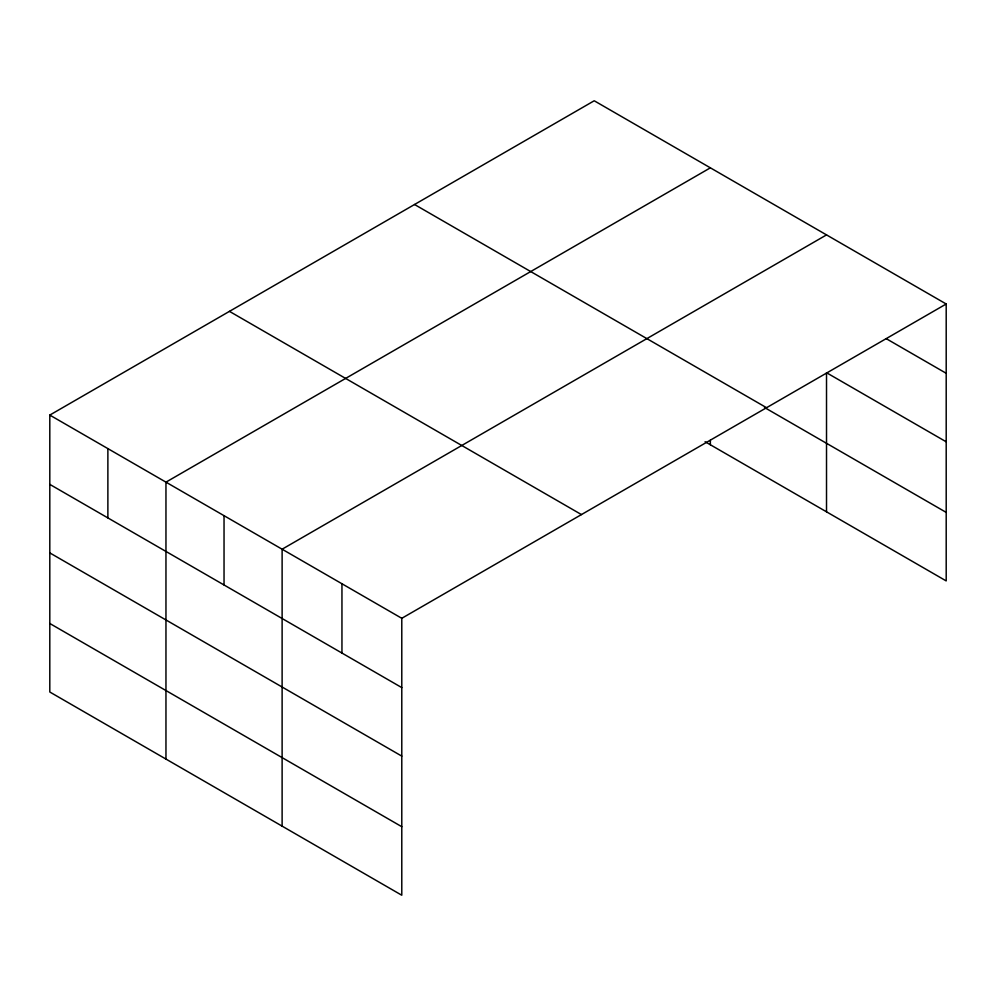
<?xml version="1.0" encoding="UTF-8"?>
<svg xmlns="http://www.w3.org/2000/svg" width="996" height="996" viewBox="0 0 996 996"><rect width="100%" height="100%" fill="white"/><g stroke="black" fill="none" stroke-linecap="round" stroke-linejoin="round"><path stroke-width="1.49" d="M49.8 415.083L401.786 618.304L401.786 895.23L49.8 692.008L49.8 415.083L594.214 100.77L946.2 303.992L946.2 580.917L705.081 441.714M710.36 167.838L165.959 482.151L165.959 759.064M826.518 234.907L282.117 549.207L282.117 826.132M401.786 618.304L946.2 303.992M886.365 338.74L946.2 373.288M946.2 441.801L826.518 372.716L826.518 511.82M414.548 204.504L766.547 407.713M764.48 407.489L946.2 512.392M229.454 311.362L581.452 514.583M49.8 484.38L401.786 687.601M49.8 552.892L401.786 756.113M49.8 623.484L401.786 826.705M710.36 440.182L710.36 444.751M341.952 583.756L341.952 653.052M224.038 515.679L224.038 584.976M107.879 448.623L107.879 517.908"/></g></svg>
